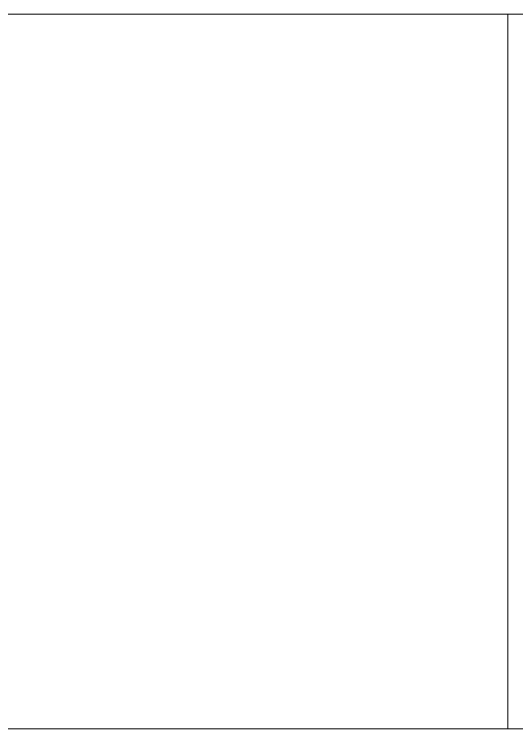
# Model space of a CAD drawing. Header units: millimetres. Extents: x 0 to 6510, y 0 to 297.
# Drawn here: x 424.9 to 633.7, y 0 to 297 of the extents above; entities that cross this region are included whole.
import ezdxf

# ---------------------------------------------------------------- set-up
doc = ezdxf.new("R2010")
doc.units = ezdxf.units.MM
doc.linetypes.add('K5LT_THIN', pattern=[0])

# ---------------------------------------------------------------- blocks, each defined once
blk = doc.blocks.new('U1429')
at = {"color": 7, "linetype": 'K5LT_THIN', "lineweight": 18}
for p, q in [((210, 297), (630, 297)), ((630, 297), (630, 0)), ((630, 0), (210, 0))]:
    blk.add_line(p, q, dxfattribs=at)
blk = doc.blocks.new('U1430')
at = {"color": 7, "linetype": 'K5LT_THIN', "lineweight": 18}
for p, q in [((630, 0), (630, 297)), ((630, 297), (1050, 297)), ((1050, 0), (630, 0))]:
    blk.add_line(p, q, dxfattribs=at)

msp = doc.modelspace()

# ---------------------------------------------------------------- block references
for name in ['U1429', 'U1430']:
    msp.add_blockref(name, (0, 0))

doc.saveas('drawing.dxf')
